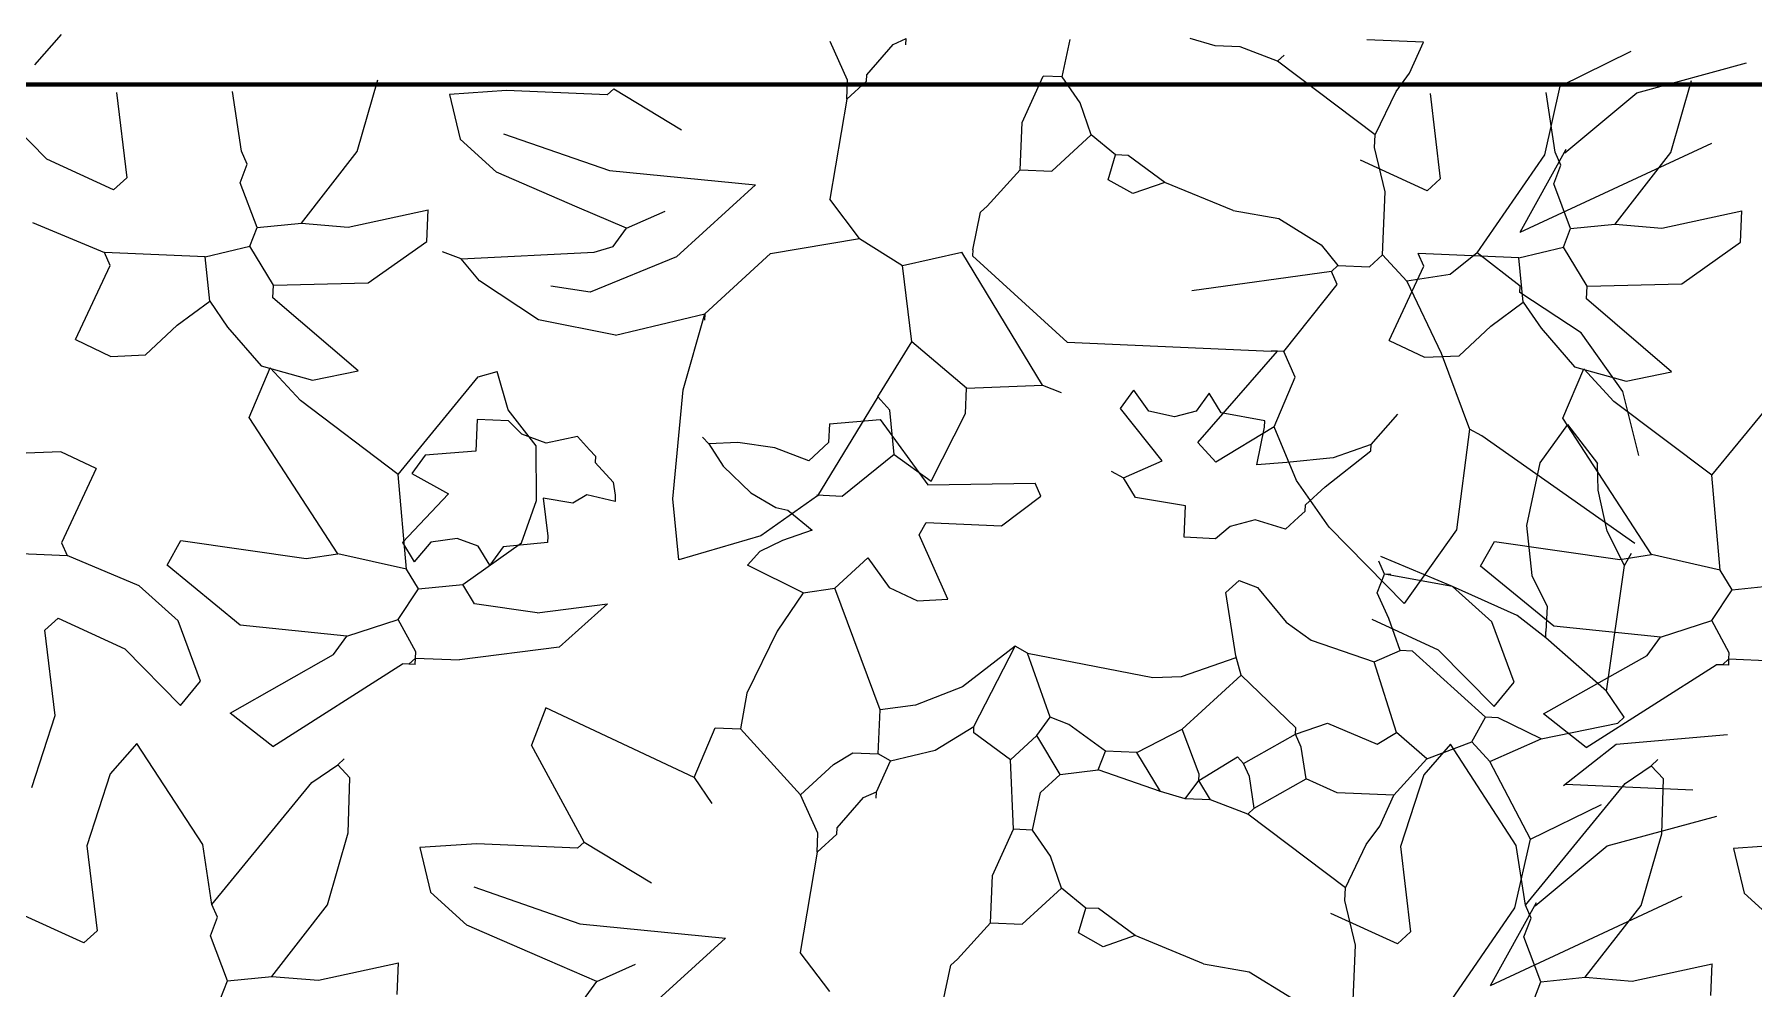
# Model space of a CAD drawing. Header units: inches. Extents: x 78.7 to 90.4, y 46.3 to 56.4.
# Drawn here: x 80.958 to 81.828, y 55.754 to 56.236 of the extents above; entities that cross this region are included whole.
import ezdxf

# ---------------------------------------------------------------- set-up
doc = ezdxf.new("R2010")
doc.units = ezdxf.units.IN
doc.header["$MEASUREMENT"] = 0
doc.layers.add('A-FLOR-FTPT', color=6, linetype='Continuous', lineweight=70)
doc.layers.add('VERDE_siepe', color=96, linetype='Continuous')

msp = doc.modelspace()

# ---------------------------------------------------------------- linework, layer by layer
at = {"layer": 'A-FLOR-FTPT'}
msp.add_line((82.9116, 56.21098), (79.9567, 56.21098), dxfattribs=at)
at = {"layer": 'VERDE_siepe'}
for p, q in [((80.958, 56.22097), (80.97144, 56.23634)), ((81.36913, 56.21315), (81.36041, 56.23268)), ((81.39226, 56.2313), (81.39878, 56.23421)), ((81.39864, 56.23102), (81.39878, 56.23421)), ((81.47773, 56.2148), (81.48175, 56.23378)), ((81.55503, 56.23059), (81.54243, 56.23433)), ((81.66045, 56.23238), (81.63177, 56.23363)), ((81.65338, 56.21672), (81.66045, 56.23238)), ((81.37883, 56.21593), (81.39226, 56.2313)), ((81.56777, 56.23003), (81.55503, 56.23059)), ((81.58661, 56.22282), (81.56777, 56.23003)), ((81.58661, 56.22282), (81.58994, 56.22588)), ((81.63607, 56.18556), (81.58661, 56.22282)), ((81.72971, 56.21021), (81.76559, 56.22779)), ((81.37869, 56.21274), (81.37883, 56.21593)), ((81.45752, 56.19179), (81.46817, 56.21522)), ((81.47773, 56.2148), (81.46817, 56.21522)), ((81.48673, 56.20165), (81.47773, 56.2148)), ((81.6466, 56.20744), (81.65338, 56.21672)), ((81.76837, 56.20675), (81.82388, 56.22191)), ((80.99927, 56.2069), (81.00445, 56.16376)), ((81.06249, 56.1772), (81.05793, 56.20742)), ((81.1211, 56.17702), (81.13148, 56.21342)), ((81.19653, 56.20791), (81.16771, 56.20598)), ((81.16771, 56.20598), (81.17311, 56.18339)), ((81.2475, 56.20569), (81.19653, 56.20791)), ((81.25082, 56.20873), (81.2475, 56.20569)), ((81.25082, 56.20873), (81.28504, 56.18809)), ((81.36871, 56.20359), (81.36913, 56.21315)), ((81.36871, 56.20359), (81.37869, 56.21274)), ((81.63607, 56.18556), (81.6466, 56.20744)), ((81.66384, 56.20643), (81.66901, 56.1633)), ((81.72181, 56.17543), (81.72971, 56.21021)), ((81.72705, 56.17673), (81.72249, 56.20695)), ((81.73197, 56.17648), (81.76837, 56.20675)), ((81.78566, 56.17655), (81.79605, 56.21295)), ((80.96409, 56.17312), (80.93588, 56.20187)), ((81.36871, 56.20359), (81.36012, 56.1529)), ((81.49242, 56.18544), (81.48673, 56.20165)), ((81.45653, 56.16785), (81.45752, 56.19179)), ((81.19153, 56.16664), (81.17311, 56.18339)), ((81.19504, 56.18609), (81.24877, 56.16742)), ((81.47247, 56.16715), (81.49242, 56.18544)), ((81.50474, 56.17532), (81.49242, 56.18544)), ((81.63579, 56.17918), (81.63607, 56.18556)), ((81.80614, 56.18119), (81.70926, 56.13606)), ((80.9978, 56.15767), (80.96409, 56.17312)), ((81.0618, 56.16126), (81.0654, 56.17068)), ((81.0654, 56.17068), (81.06249, 56.1772)), ((81.09283, 56.14076), (81.1211, 56.17702)), ((81.501, 56.16272), (81.50474, 56.17532)), ((81.51111, 56.17504), (81.50474, 56.17532)), ((81.52968, 56.16147), (81.51111, 56.17504)), ((81.66236, 56.15721), (81.62865, 56.17265)), ((81.64118, 56.15661), (81.63579, 56.17918)), ((81.68772, 56.12585), (81.72181, 56.17543)), ((81.73259, 56.17801), (81.70926, 56.13606)), ((81.72996, 56.17022), (81.72706, 56.17673)), ((81.75739, 56.14029), (81.78566, 56.17655)), ((80.9978, 56.15768), (81.00445, 56.16376)), ((81.23226, 56.1489), (81.19153, 56.16664)), ((81.24877, 56.16742), (81.32248, 56.16013)), ((81.43976, 56.14943), (81.45653, 56.16785)), ((81.45653, 56.16785), (81.47247, 56.16715)), ((81.51346, 56.15579), (81.501, 56.16272)), ((81.66236, 56.15721), (81.66901, 56.1633)), ((81.72636, 56.1608), (81.72996, 56.17022)), ((81.07038, 56.13855), (81.0618, 56.16126)), ((81.32248, 56.16013), (81.28258, 56.12377)), ((81.52968, 56.16147), (81.51346, 56.15579)), ((81.56416, 56.14719), (81.52968, 56.16147)), ((81.63979, 56.12474), (81.64118, 56.15661)), ((81.73495, 56.13808), (81.72636, 56.1608)), ((81.1165, 56.13883), (81.15696, 56.14754)), ((81.15627, 56.13161), (81.15696, 56.14754)), ((81.25733, 56.13823), (81.23226, 56.1489)), ((81.25733, 56.13823), (81.27686, 56.14695)), ((81.37522, 56.13309), (81.36012, 56.1529)), ((81.43243, 56.1274), (81.43644, 56.14638)), ((81.43644, 56.14638), (81.43976, 56.14943)), ((81.56416, 56.14719), (81.58733, 56.14313)), ((81.78107, 56.13836), (81.82153, 56.14707)), ((81.82083, 56.13115), (81.82153, 56.14707)), ((80.95683, 56.14118), (80.99322, 56.12595)), ((81.06678, 56.12913), (81.07038, 56.13855)), ((81.07038, 56.13855), (81.09282, 56.14076)), ((81.09283, 56.14076), (81.1165, 56.13883)), ((81.25054, 56.12895), (81.25733, 56.13823)), ((81.58733, 56.14313), (81.60874, 56.12991)), ((81.73134, 56.12866), (81.73495, 56.13808)), ((81.73495, 56.13808), (81.75738, 56.14029)), ((81.75739, 56.14029), (81.78107, 56.13836)), ((81.0442, 56.12373), (81.06678, 56.12913)), ((81.07869, 56.10946), (81.06678, 56.12913)), ((81.12662, 56.11056), (81.15627, 56.13161)), ((81.24085, 56.12618), (81.25054, 56.12895)), ((81.33019, 56.12547), (81.37522, 56.13309)), ((81.37522, 56.13309), (81.39696, 56.11937)), ((81.43243, 56.1274), (81.43229, 56.12421)), ((81.60874, 56.12991), (81.61722, 56.11935)), ((81.70876, 56.12326), (81.73134, 56.12866)), ((81.74325, 56.10899), (81.73134, 56.12866)), ((81.79118, 56.11009), (81.82083, 56.13115)), ((80.97853, 56.0819), (80.99613, 56.11944)), ((80.99613, 56.11944), (80.99322, 56.12595)), ((81.0442, 56.12373), (80.99322, 56.12595)), ((81.04641, 56.10129), (81.0442, 56.12373)), ((81.17366, 56.12272), (81.16424, 56.12632)), ((81.17366, 56.12272), (81.24085, 56.12618)), ((81.18285, 56.11162), (81.17366, 56.12272)), ((81.28258, 56.12377), (81.23895, 56.10594)), ((81.29694, 56.09501), (81.33019, 56.12547)), ((81.39696, 56.11937), (81.42695, 56.12616)), ((81.40167, 56.08086), (81.39696, 56.11937)), ((81.46774, 56.05883), (81.42695, 56.12616)), ((81.43229, 56.12421), (81.48019, 56.08063)), ((81.61389, 56.11629), (81.61722, 56.11935)), ((81.61722, 56.11935), (81.63315, 56.11865)), ((81.63315, 56.11865), (81.63979, 56.12474)), ((81.65199, 56.11144), (81.63979, 56.12474)), ((81.64309, 56.08144), (81.66069, 56.11898)), ((81.66069, 56.11898), (81.65779, 56.12548)), ((81.70876, 56.12326), (81.65779, 56.12548)), ((81.68772, 56.12585), (81.67404, 56.11478)), ((81.70934, 56.10894), (81.68772, 56.12585)), ((81.71097, 56.10082), (81.70876, 56.12326)), ((81.07869, 56.10946), (81.12662, 56.11056)), ((81.21277, 56.09189), (81.18285, 56.11162)), ((81.61389, 56.11629), (81.54324, 56.10661)), ((81.58978, 56.07585), (81.6168, 56.10979)), ((81.6168, 56.10979), (81.61389, 56.11629)), ((81.67404, 56.11478), (81.65199, 56.11144)), ((81.65199, 56.11144), (81.66938, 56.07505)), ((81.74325, 56.10899), (81.79118, 56.11009)), ((81.02993, 56.08924), (81.04641, 56.10129)), ((81.04641, 56.10129), (81.05541, 56.08813)), ((81.07842, 56.10308), (81.07869, 56.10946)), ((81.12149, 56.0661), (81.07842, 56.10308)), ((81.23895, 56.10594), (81.21895, 56.10886)), ((81.7092, 56.10576), (81.70934, 56.10894)), ((81.74022, 56.08525), (81.7092, 56.10576)), ((81.74298, 56.10261), (81.74325, 56.10899)), ((81.78605, 56.06563), (81.74298, 56.10261)), ((81.25178, 56.0842), (81.29694, 56.09501)), ((81.28598, 56.05645), (81.29694, 56.09501)), ((81.29694, 56.09501), (81.29681, 56.09181)), ((81.69449, 56.08877), (81.71097, 56.10082)), ((81.71097, 56.10082), (81.71997, 56.08766)), ((81.01401, 56.07419), (81.02993, 56.08924)), ((81.05541, 56.08813), (81.0724, 56.06858)), ((81.25178, 56.0842), (81.21277, 56.09189)), ((81.67857, 56.07373), (81.69449, 56.08877)), ((81.71997, 56.08766), (81.73696, 56.06811)), ((81.76127, 56.05561), (81.74022, 56.08525)), ((80.97853, 56.0819), (80.99639, 56.07343)), ((81.38448, 56.05288), (81.40167, 56.08086)), ((81.42937, 56.0573), (81.40167, 56.08086)), ((81.48019, 56.08063), (81.58341, 56.07613)), ((81.54628, 56.02986), (81.5866, 56.07599)), ((81.5866, 56.07599), (81.58341, 56.07613)), ((81.58978, 56.07585), (81.5866, 56.07599)), ((81.5956, 56.06283), (81.58978, 56.07585)), ((81.64309, 56.08144), (81.66095, 56.07296)), ((81.66938, 56.07505), (81.68383, 56.03663)), ((80.99639, 56.07343), (81.01401, 56.07419)), ((81.06642, 56.04256), (81.07709, 56.06763)), ((81.0724, 56.06858), (81.09847, 56.0613)), ((81.09232, 56.05101), (81.07709, 56.06763)), ((81.66095, 56.07296), (81.67857, 56.07373)), ((81.73098, 56.04209), (81.74165, 56.06717)), ((81.73696, 56.06811), (81.76303, 56.06083)), ((81.75688, 56.05054), (81.74165, 56.06717)), ((81.09847, 56.0613), (81.12149, 56.0661)), ((81.14177, 56.01373), (81.18223, 56.06305)), ((81.18223, 56.06305), (81.19193, 56.06582)), ((81.19746, 56.04642), (81.19193, 56.06582)), ((81.42937, 56.0573), (81.46774, 56.05883)), ((81.46774, 56.05883), (81.47716, 56.05522)), ((81.58493, 56.03776), (81.5956, 56.06283)), ((81.76303, 56.06083), (81.78605, 56.06563)), ((81.80634, 56.01327), (81.84679, 56.06258)), ((81.14177, 56.01373), (81.09232, 56.05101)), ((81.28065, 56.0014), (81.28598, 56.05645)), ((81.38448, 56.05288), (81.354, 56.00281)), ((81.39058, 56.04623), (81.38448, 56.05288)), ((81.42882, 56.04456), (81.42937, 56.0573)), ((81.50713, 56.04711), (81.51391, 56.05639)), ((81.52153, 56.04563), (81.51391, 56.05639)), ((81.55215, 56.05472), (81.54552, 56.04573)), ((81.55811, 56.04489), (81.55215, 56.05472)), ((81.80634, 56.01327), (81.75688, 56.05054)), ((81.76944, 56.02332), (81.76127, 56.05561)), ((81.11129, 55.97357), (81.06642, 56.04256)), ((81.18172, 56.04147), (81.18103, 56.02553)), ((81.19766, 56.04077), (81.18172, 56.04147)), ((81.21158, 56.02811), (81.19746, 56.04642)), ((81.20438, 56.03404), (81.19766, 56.04077)), ((81.35995, 56.03934), (81.38558, 56.04141)), ((81.38558, 56.04141), (81.40968, 56.00844)), ((81.39279, 56.02379), (81.39058, 56.04623)), ((81.41135, 56.01021), (81.42882, 56.04456)), ((81.52832, 56.02065), (81.50713, 56.04711)), ((81.53449, 56.04278), (81.52153, 56.04563)), ((81.54552, 56.04573), (81.53449, 56.04278)), ((81.58027, 56.04073), (81.55811, 56.04489)), ((81.58013, 56.03754), (81.58027, 56.04073)), ((81.63402, 56.02881), (81.64745, 56.04418)), ((81.77586, 55.9731), (81.73098, 56.04209)), ((81.21672, 56.0295), (81.20438, 56.03404)), ((81.23243, 56.03287), (81.21672, 56.0295)), ((81.23852, 56.02621), (81.23243, 56.03287)), ((81.29886, 56.02924), (81.29582, 56.03256)), ((81.35995, 56.03934), (81.35953, 56.02978)), ((81.58493, 56.03776), (81.55542, 56.01989)), ((81.57611, 56.01856), (81.58013, 56.03754)), ((81.59621, 56.01068), (81.58493, 56.03776)), ((81.68383, 56.03663), (81.67721, 55.98564)), ((81.69007, 56.03317), (81.68383, 56.03663)), ((81.76749, 55.97873), (81.69007, 56.03317)), ((81.73341, 56.03902), (81.71943, 56.01955)), ((81.73341, 56.03902), (81.74851, 56.01921)), ((80.97114, 56.02515), (80.95351, 56.02438)), ((80.98899, 56.01667), (80.97114, 56.02515)), ((81.15541, 56.02346), (81.14862, 56.01418)), ((81.18103, 56.02553), (81.15541, 56.02346)), ((81.21184, 56.00046), (81.21158, 56.02811)), ((81.23852, 56.02621), (81.24157, 56.02289)), ((81.24157, 56.02289), (81.24143, 56.01971)), ((81.31368, 56.02981), (81.29886, 56.02924)), ((81.29886, 56.02924), (81.30612, 56.01785)), ((81.33233, 56.02715), (81.31368, 56.02981)), ((81.34956, 56.02064), (81.33233, 56.02715)), ((81.35953, 56.02978), (81.34956, 56.02064)), ((81.39279, 56.02379), (81.36633, 56.00259)), ((81.39279, 56.02379), (81.41135, 56.01021)), ((81.55542, 56.01989), (81.54628, 56.02986)), ((81.61074, 56.00748), (81.63388, 56.02562)), ((81.63402, 56.02881), (81.61484, 56.02214)), ((81.63388, 56.02562), (81.63402, 56.02881)), ((80.98899, 56.01667), (80.97139, 55.97913)), ((81.14862, 56.01418), (81.16732, 56.00379)), ((81.24143, 56.01971), (81.25057, 56.00974)), ((81.30612, 56.01785), (81.32019, 56.00434)), ((81.50255, 56.01539), (81.50879, 56.01192)), ((81.50879, 56.01192), (81.52832, 56.02065)), ((81.59129, 56.01974), (81.57611, 56.01856)), ((81.61484, 56.02214), (81.59129, 56.01974)), ((81.71943, 56.01955), (81.71259, 55.98786)), ((81.74882, 56.0057), (81.74851, 56.01921)), ((81.14606, 55.96567), (81.14177, 56.01373)), ((81.25057, 56.00974), (81.25164, 56.00312)), ((81.40968, 56.00844), (81.46398, 56.00926)), ((81.46689, 56.00276), (81.46398, 56.00926)), ((81.51475, 56.00209), (81.50879, 56.01192)), ((81.61276, 55.98692), (81.59621, 56.01068)), ((81.60077, 55.99834), (81.61074, 56.00748)), ((81.75336, 55.98494), (81.74882, 56.0057)), ((81.81062, 55.9652), (81.80634, 56.01327)), ((81.16732, 56.00379), (81.1439, 55.97927)), ((81.2041, 55.9791), (81.21184, 56.00046)), ((81.21511, 56.0017), (81.21746, 55.98245)), ((81.23012, 55.99921), (81.21511, 56.0017)), ((81.23723, 56.00334), (81.23012, 55.99921)), ((81.2515, 55.99992), (81.23723, 56.00334)), ((81.25164, 56.00312), (81.2515, 55.99992)), ((81.2837, 55.97055), (81.28065, 56.0014)), ((81.32019, 56.00434), (81.33277, 55.99703)), ((81.354, 56.00281), (81.32527, 55.98256)), ((81.33277, 55.99703), (81.33889, 55.99556)), ((81.36633, 56.00259), (81.35359, 56.00315)), ((81.44708, 55.98766), (81.46689, 56.00276)), ((81.54009, 55.99779), (81.51475, 56.00209)), ((81.53939, 55.98186), (81.54009, 55.99779)), ((81.60063, 55.99515), (81.60077, 55.99834)), ((81.33889, 55.99556), (81.35122, 55.98545)), ((81.40538, 55.98309), (81.40885, 55.98932)), ((81.40885, 55.98932), (81.44708, 55.98766)), ((81.5753, 55.99073), (81.56261, 55.98728)), ((81.59066, 55.98601), (81.5753, 55.99073)), ((81.5973, 55.99211), (81.59066, 55.98601)), ((81.5973, 55.99211), (81.60063, 55.99515)), ((81.02485, 55.96776), (81.03178, 55.98022)), ((81.03178, 55.98022), (81.09522, 55.97108)), ((81.15837, 55.97949), (81.14985, 55.96943)), ((81.17154, 55.9812), (81.15837, 55.97949)), ((81.18227, 55.97731), (81.17154, 55.9812)), ((81.21746, 55.98245), (81.21732, 55.97926)), ((81.32527, 55.98256), (81.2837, 55.97055)), ((81.33615, 55.9803), (81.32476, 55.97465)), ((81.35122, 55.98545), (81.33615, 55.9803)), ((81.41992, 55.95054), (81.40538, 55.98309)), ((81.55533, 55.98116), (81.53939, 55.98186)), ((81.56261, 55.98728), (81.55533, 55.98116)), ((81.65066, 55.94841), (81.61276, 55.98692)), ((81.67721, 55.98564), (81.65066, 55.94841)), ((81.68942, 55.96729), (81.69634, 55.97976)), ((81.69634, 55.97976), (81.75978, 55.97061)), ((81.71259, 55.98786), (81.71531, 55.9626)), ((81.76222, 55.96753), (81.75336, 55.98494)), ((80.92333, 55.97485), (80.9743, 55.97262)), ((80.97139, 55.97913), (80.9743, 55.97262)), ((81.01069, 55.95739), (80.9743, 55.97262)), ((81.09522, 55.97108), (81.11129, 55.97357)), ((81.14606, 55.96567), (81.11129, 55.97357)), ((81.1439, 55.97927), (81.14985, 55.96943)), ((81.17445, 55.95805), (81.2041, 55.9791)), ((81.18809, 55.96777), (81.18227, 55.97731)), ((81.19488, 55.97705), (81.18809, 55.96777)), ((81.21732, 55.97926), (81.19488, 55.97705)), ((81.32476, 55.97465), (81.31852, 55.96772)), ((81.36271, 55.95622), (81.37934, 55.97146)), ((81.37934, 55.97146), (81.39022, 55.95644)), ((81.67525, 55.95692), (81.63886, 55.97216)), ((81.75978, 55.97061), (81.77586, 55.9731)), ((81.76222, 55.96753), (81.76568, 55.97377)), ((81.81062, 55.9652), (81.77586, 55.9731)), ((81.06184, 55.93742), (81.02485, 55.96776)), ((81.15202, 55.95583), (81.14606, 55.96567)), ((81.34664, 55.95373), (81.31852, 55.96772)), ((81.63713, 55.95383), (81.64073, 55.96325)), ((81.64073, 55.96325), (81.63783, 55.96976)), ((81.64392, 55.96311), (81.64073, 55.96325)), ((81.67525, 55.95692), (81.64073, 55.96325)), ((81.7264, 55.93695), (81.68942, 55.96729)), ((81.71531, 55.9626), (81.72302, 55.9469)), ((81.75307, 55.90409), (81.76222, 55.96753)), ((81.81658, 55.95536), (81.81062, 55.9652)), ((81.03044, 55.93964), (81.01069, 55.95739)), ((81.14176, 55.94032), (81.15202, 55.95583)), ((81.15202, 55.95583), (81.17445, 55.95805)), ((81.18041, 55.94821), (81.17445, 55.95805)), ((81.34664, 55.95373), (81.33356, 55.93434)), ((81.34664, 55.95373), (81.36271, 55.95622)), ((81.38556, 55.89458), (81.36271, 55.95622)), ((81.39022, 55.95644), (81.40459, 55.94967)), ((81.56053, 55.95398), (81.56717, 55.96008)), ((81.56551, 55.92185), (81.56053, 55.95398)), ((81.56717, 55.96008), (81.57659, 55.95647)), ((81.57659, 55.95647), (81.59104, 55.93888)), ((81.64294, 55.94081), (81.63713, 55.95383)), ((81.695, 55.93917), (81.67525, 55.95692)), ((81.70788, 55.94236), (81.67525, 55.95692)), ((81.80632, 55.93985), (81.81658, 55.95536)), ((81.81658, 55.95536), (81.83902, 55.95758)), ((81.21213, 55.94363), (81.18041, 55.94821)), ((81.21213, 55.94363), (81.24768, 55.94822)), ((81.24768, 55.94822), (81.22327, 55.92625)), ((81.40459, 55.94967), (81.41992, 55.95054)), ((81.72302, 55.9469), (81.72246, 55.93416)), ((80.96973, 55.94089), (80.96307, 55.93481)), ((80.96973, 55.9409), (81.00344, 55.92546)), ((81.04176, 55.90903), (81.03044, 55.93964)), ((81.11585, 55.93188), (81.06184, 55.93742)), ((81.11585, 55.93188), (81.14176, 55.94032)), ((81.15063, 55.92397), (81.14176, 55.94032)), ((81.59104, 55.93888), (81.60372, 55.92976)), ((81.63429, 55.94043), (81.668, 55.92499)), ((81.64862, 55.9246), (81.64294, 55.94081)), ((81.70632, 55.90856), (81.695, 55.93917)), ((81.72232, 55.93096), (81.70788, 55.94236)), ((81.78042, 55.93141), (81.7264, 55.93695)), ((81.78042, 55.93141), (81.80632, 55.93985)), ((81.81519, 55.9235), (81.80632, 55.93985)), ((80.96825, 55.89167), (80.96307, 55.93481)), ((81.10907, 55.92259), (81.11585, 55.93188)), ((81.33356, 55.93434), (81.31812, 55.90308)), ((81.60372, 55.92976), (81.63561, 55.91879)), ((81.72232, 55.93096), (81.72246, 55.93416)), ((81.75307, 55.90409), (81.72232, 55.93096)), ((81.77363, 55.92213), (81.78042, 55.93141)), ((81.00344, 55.92546), (81.03165, 55.8967)), ((81.0567, 55.89295), (81.10907, 55.92259)), ((81.14717, 55.91774), (81.15049, 55.92079)), ((81.15035, 55.9176), (81.15049, 55.92079)), ((81.15049, 55.92079), (81.15063, 55.92397)), ((81.15049, 55.92079), (81.17279, 55.91982)), ((81.22327, 55.92625), (81.17279, 55.91982)), ((81.454, 55.92671), (81.42732, 55.9063)), ((81.43308, 55.88612), (81.454, 55.92671)), ((81.46023, 55.92324), (81.454, 55.92671)), ((81.46023, 55.92324), (81.52353, 55.9109)), ((81.47159, 55.89083), (81.46023, 55.92324)), ((81.53804, 55.91149), (81.56572, 55.92114)), ((81.56828, 55.91215), (81.56551, 55.92185)), ((81.63561, 55.91879), (81.64862, 55.9246)), ((81.64682, 55.88319), (81.63561, 55.91879)), ((81.655, 55.92432), (81.64862, 55.9246)), ((81.69184, 55.8908), (81.655, 55.92432)), ((81.668, 55.92499), (81.69621, 55.89623)), ((81.72126, 55.89248), (81.77363, 55.92213)), ((81.81173, 55.91727), (81.81505, 55.92032)), ((81.81491, 55.91713), (81.81505, 55.92032)), ((81.81505, 55.92032), (81.81519, 55.9235)), ((81.81505, 55.92032), (81.83735, 55.91935)), ((81.07831, 55.87605), (81.14397, 55.91787)), ((81.14717, 55.91774), (81.14397, 55.91787)), ((81.15035, 55.9176), (81.14717, 55.91774)), ((81.52353, 55.9109), (81.53804, 55.91149)), ((81.53836, 55.88473), (81.56828, 55.91215)), ((81.59585, 55.88541), (81.56828, 55.91215)), ((81.74288, 55.87559), (81.80853, 55.91741)), ((81.81173, 55.91727), (81.80853, 55.91741)), ((81.81491, 55.91713), (81.81173, 55.91727)), ((81.03165, 55.8967), (81.04176, 55.90903)), ((81.31812, 55.90308), (81.31491, 55.88489)), ((81.42732, 55.9063), (81.40346, 55.8969)), ((81.69621, 55.89623), (81.70632, 55.90856)), ((81.76207, 55.89093), (81.75307, 55.90409)), ((81.07831, 55.87605), (81.0567, 55.89295)), ((81.21642, 55.89556), (81.20921, 55.87672)), ((81.2915, 55.86037), (81.21642, 55.89556)), ((81.38459, 55.87228), (81.38556, 55.89458)), ((81.40346, 55.8969), (81.38556, 55.89458)), ((81.74288, 55.87559), (81.72126, 55.89248)), ((80.95642, 55.85529), (80.96825, 55.89167)), ((81.2915, 55.86037), (81.30217, 55.88545)), ((81.30217, 55.88545), (81.31491, 55.88489)), ((81.34539, 55.85163), (81.31491, 55.88489)), ((81.41341, 55.87421), (81.43308, 55.88612)), ((81.43294, 55.88293), (81.43308, 55.88612)), ((81.4648, 55.88154), (81.47159, 55.89083)), ((81.48101, 55.88723), (81.47159, 55.89083)), ((81.49957, 55.87364), (81.48101, 55.88723)), ((81.51549, 55.87295), (81.53836, 55.88473)), ((81.54694, 55.862), (81.53836, 55.88473)), ((81.59571, 55.88222), (81.61191, 55.8879)), ((81.59571, 55.88222), (81.59585, 55.88541)), ((81.61191, 55.8879), (81.63698, 55.87723)), ((81.68491, 55.87834), (81.69184, 55.8908)), ((81.69821, 55.89052), (81.69184, 55.8908)), ((81.7201, 55.87999), (81.69821, 55.89052)), ((81.7201, 55.87999), (81.75875, 55.88788)), ((81.75875, 55.88788), (81.76207, 55.89093)), ((81.00952, 55.8776), (80.99609, 55.86223)), ((81.04291, 55.82636), (81.00953, 55.87761)), ((81.2358, 55.82768), (81.20921, 55.87672)), ((81.4515, 55.86936), (81.43294, 55.88293)), ((81.4515, 55.86936), (81.4648, 55.88154)), ((81.4767, 55.86187), (81.4648, 55.88154)), ((81.56952, 55.8674), (81.59571, 55.88222)), ((81.59861, 55.87571), (81.59571, 55.88222)), ((81.6011, 55.85964), (81.59861, 55.87571)), ((81.63698, 55.87723), (81.64682, 55.88319)), ((81.6622, 55.86975), (81.64682, 55.88319)), ((81.67408, 55.87713), (81.66065, 55.86177)), ((81.6622, 55.86975), (81.68491, 55.87834)), ((81.70747, 55.8259), (81.67409, 55.87714)), ((81.69405, 55.86836), (81.68491, 55.87834)), ((81.69405, 55.86836), (81.7201, 55.87999)), ((81.75793, 55.87696), (81.73129, 55.85607)), ((81.81428, 55.88186), (81.75793, 55.87696)), ((81.09804, 55.85779), (81.1112, 55.86679)), ((81.1112, 55.86679), (81.11452, 55.86983)), ((81.1173, 55.86014), (81.1112, 55.86679)), ((81.34539, 55.85163), (81.36201, 55.86687)), ((81.36201, 55.86687), (81.37184, 55.87283)), ((81.37184, 55.87283), (81.38459, 55.87228)), ((81.38376, 55.85316), (81.39082, 55.86881)), ((81.39082, 55.86881), (81.38459, 55.87228)), ((81.39082, 55.86881), (81.41341, 55.87421)), ((81.45315, 55.83417), (81.4515, 55.86936)), ((81.49596, 55.86422), (81.49957, 55.87364)), ((81.51549, 55.87295), (81.49957, 55.87364)), ((81.52741, 55.85327), (81.51549, 55.87295)), ((81.5468, 55.85882), (81.56648, 55.87072)), ((81.56648, 55.87072), (81.56952, 55.8674)), ((81.57242, 55.86089), (81.56952, 55.8674)), ((81.64543, 55.85133), (81.6622, 55.86975)), ((81.71469, 55.82916), (81.69405, 55.86836)), ((81.76261, 55.85732), (81.77576, 55.86632)), ((81.77576, 55.86632), (81.77908, 55.86937)), ((81.78186, 55.85967), (81.77576, 55.86632)), ((80.99609, 55.86223), (80.98425, 55.82585)), ((81.04747, 55.79615), (81.09804, 55.85779)), ((81.11646, 55.83237), (81.1173, 55.86014)), ((81.2915, 55.86037), (81.3005, 55.84721)), ((81.46673, 55.85273), (81.4767, 55.86187)), ((81.4767, 55.86187), (81.49596, 55.86422)), ((81.52741, 55.85327), (81.49596, 55.86422)), ((81.54001, 55.84954), (81.5468, 55.85882)), ((81.5468, 55.85882), (81.54694, 55.862)), ((81.55275, 55.84898), (81.5468, 55.85882)), ((81.57492, 55.84483), (81.57242, 55.86089)), ((81.57492, 55.84483), (81.6011, 55.85964)), ((81.61676, 55.85258), (81.6011, 55.85964)), ((81.66065, 55.86177), (81.64882, 55.82538)), ((81.78103, 55.8319), (81.78186, 55.85967)), ((81.35411, 55.8321), (81.34539, 55.85163)), ((81.36381, 55.83488), (81.37724, 55.85025)), ((81.37724, 55.85025), (81.38376, 55.85316)), ((81.38362, 55.84997), (81.38376, 55.85316)), ((81.46271, 55.83375), (81.46673, 55.85273)), ((81.54001, 55.84954), (81.52741, 55.85327)), ((81.55275, 55.84898), (81.54001, 55.84954)), ((81.57159, 55.84177), (81.55275, 55.84898)), ((81.64543, 55.85133), (81.61676, 55.85258)), ((81.63836, 55.83567), (81.64543, 55.85133)), ((81.71204, 55.79568), (81.76261, 55.85732)), ((81.73234, 55.85697), (81.79668, 55.85416)), ((81.57159, 55.84177), (81.57492, 55.84483)), ((81.62105, 55.80451), (81.57159, 55.84177)), ((81.71469, 55.82916), (81.75057, 55.84674)), ((81.75335, 55.8257), (81.80886, 55.84086)), ((81.10608, 55.79597), (81.11646, 55.83237)), ((81.3537, 55.82254), (81.35411, 55.8321)), ((81.3537, 55.82254), (81.36367, 55.83168)), ((81.36367, 55.83168), (81.36381, 55.83488)), ((81.4425, 55.81073), (81.45315, 55.83417)), ((81.46271, 55.83375), (81.45315, 55.83417)), ((81.47172, 55.8206), (81.46271, 55.83375)), ((81.63158, 55.82639), (81.63836, 55.83567)), ((81.77064, 55.7955), (81.78103, 55.8319)), ((80.98425, 55.82585), (80.98943, 55.78271)), ((81.04747, 55.79615), (81.04291, 55.82636)), ((81.18151, 55.82686), (81.1527, 55.82493)), ((81.1527, 55.82493), (81.15809, 55.80234)), ((81.23248, 55.82464), (81.18151, 55.82686)), ((81.2358, 55.82768), (81.23248, 55.82464)), ((81.2358, 55.82768), (81.27002, 55.80704)), ((81.62105, 55.80451), (81.63158, 55.82639)), ((81.64882, 55.82538), (81.65399, 55.78225)), ((81.70679, 55.79438), (81.71469, 55.82916)), ((81.71204, 55.79568), (81.70747, 55.8259)), ((81.71695, 55.79543), (81.75335, 55.8257)), ((81.84607, 55.82639), (81.81726, 55.82446)), ((81.81726, 55.82446), (81.82265, 55.80188)), ((81.3537, 55.82254), (81.3451, 55.77185)), ((81.4774, 55.80438), (81.47172, 55.8206)), ((81.44151, 55.7868), (81.4425, 55.81073)), ((81.17651, 55.78559), (81.15809, 55.80234)), ((81.18002, 55.80504), (81.23375, 55.78637)), ((81.45745, 55.7861), (81.4774, 55.80438)), ((81.48972, 55.79427), (81.4774, 55.80438)), ((81.62077, 55.79813), (81.62105, 55.80451)), ((81.62616, 55.77556), (81.62077, 55.79813)), ((81.79112, 55.80014), (81.69425, 55.75501)), ((81.71757, 55.79696), (81.69425, 55.75501)), ((81.84107, 55.78512), (81.82265, 55.80188)), ((80.98278, 55.77662), (80.94907, 55.79207)), ((81.04678, 55.78021), (81.05038, 55.78963)), ((81.05038, 55.78963), (81.04747, 55.79615)), ((81.07781, 55.75971), (81.10608, 55.79597)), ((81.48598, 55.78167), (81.48972, 55.79427)), ((81.4961, 55.79399), (81.48972, 55.79427)), ((81.51466, 55.78042), (81.4961, 55.79399)), ((81.64734, 55.77616), (81.61363, 55.7916)), ((81.6727, 55.7448), (81.70679, 55.79438)), ((81.71134, 55.77975), (81.71494, 55.78917)), ((81.71494, 55.78917), (81.71204, 55.79568)), ((81.74237, 55.75924), (81.77064, 55.7955)), ((80.98278, 55.77663), (80.98943, 55.78271)), ((81.05537, 55.7575), (81.04678, 55.78021)), ((81.21724, 55.76785), (81.17651, 55.78559)), ((81.23375, 55.78637), (81.30746, 55.77908)), ((81.42475, 55.76837), (81.44151, 55.7868)), ((81.44151, 55.7868), (81.45745, 55.7861)), ((81.49845, 55.77474), (81.48598, 55.78167)), ((81.51466, 55.78042), (81.49845, 55.77474)), ((81.54914, 55.76614), (81.51466, 55.78042)), ((81.64734, 55.77616), (81.65399, 55.78225)), ((81.71993, 55.75703), (81.71134, 55.77975)), ((81.30746, 55.77908), (81.26757, 55.74272)), ((81.3602, 55.75204), (81.3451, 55.77185)), ((81.62477, 55.74369), (81.62616, 55.77556)), ((81.10149, 55.75778), (81.14195, 55.76649)), ((81.14125, 55.75056), (81.14195, 55.76649)), ((81.24231, 55.75718), (81.21724, 55.76785)), ((81.24231, 55.75718), (81.26184, 55.7659)), ((81.41741, 55.74635), (81.42142, 55.76533)), ((81.42142, 55.76533), (81.42475, 55.76837)), ((81.54914, 55.76614), (81.57231, 55.76208)), ((81.57231, 55.76208), (81.59372, 55.74886)), ((81.76605, 55.75731), (81.80651, 55.76602)), ((81.80581, 55.7501), (81.80651, 55.76602)), ((81.05176, 55.74808), (81.05537, 55.7575)), ((81.05537, 55.7575), (81.0778, 55.75971)), ((81.07781, 55.75971), (81.10149, 55.75778)), ((81.23552, 55.7479), (81.24231, 55.75718)), ((81.71632, 55.74761), (81.71993, 55.75703)), ((81.71993, 55.75703), (81.74237, 55.75924)), ((81.74237, 55.75924), (81.76605, 55.75731))]:
    msp.add_line(p, q, dxfattribs=at)
msp.add_arc((81.48019, 56.08063), 0.000000399, 227.3475, 267.15048, dxfattribs=at)

doc.saveas('drawing.dxf')
